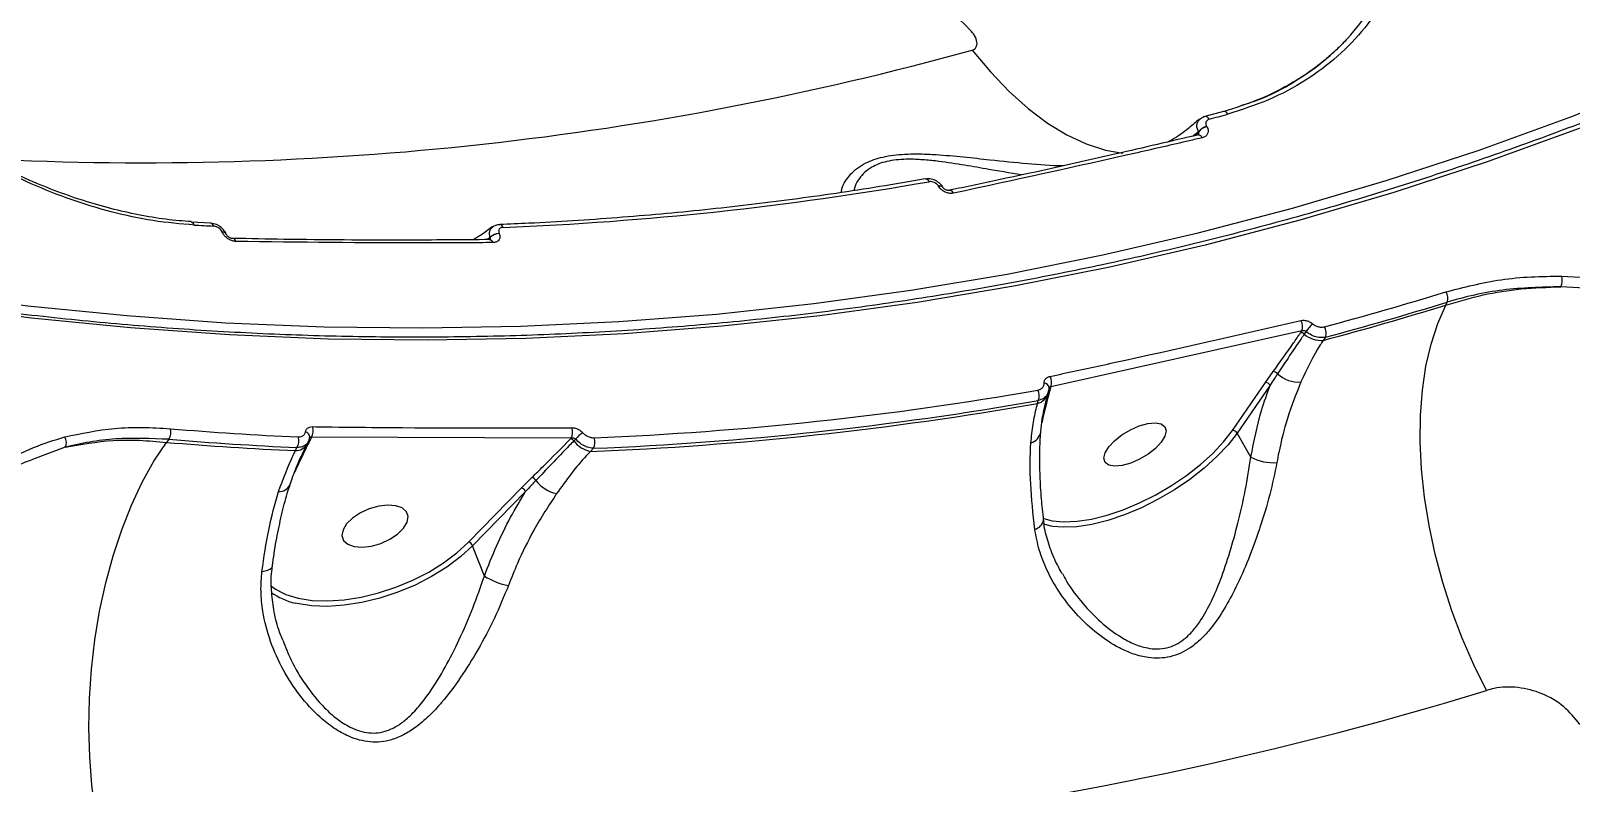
# Model space of a CAD drawing. Header units: millimetres. Extents: x -11024 to 8278, y -7837 to 5770.
# Drawn here: x 3057.8 to 3257, y -1191.5 to -1094.3 of the extents above; entities that cross this region are included whole.
import ezdxf

# ---------------------------------------------------------------- set-up
doc = ezdxf.new("R2010")
doc.units = ezdxf.units.MM
for name, color, linetype in [('DIKOM_ОБЪЕКТ', 7, 'Continuous'), ('DIKOM_РАЗМЕР_ЗОНА', 7, 'Continuous'), ('DIKOM_РАЗМЕР_ОБЪЕКТА', 7, 'Continuous')]:
    doc.layers.add(name, color=color, linetype=linetype)
doc.styles.add('style1', font='arial.ttf', dxfattribs={"width": 0.8})
doc.dimstyles.new('1-50', dxfattribs={"dimtxt": 300, "dimasz": 200, "dimexe": 100, "dimexo": 0, "dimgap": 100, "dimtad": 1, "dimtxsty": 'style1', "dimcen": 200, "dimclrd": 7, "dimclre": 7, "dimclrt": 7, "dimadec": 1, "dimazin": 2, "dimtfac": 1, "dimtmove": 0, "dimatfit": 2, "dimfxl": 0, "dimlwd": 25, "dimlwe": 18, "dimarcsym": 0})

# ---------------------------------------------------------------- blocks, each defined once
blk = doc.blocks.new('*D9')
at = {"layer": 'Defpoints', "color": 0, "transparency": 16777216}
for p in [(3740.68, 3707.51), (-8191.56, -3797.25), (-1076.12, -3797.25)]:
    blk.add_point(p, dxfattribs=at)
at = {"layer": 'DIKOM_РАЗМЕР_ОБЪЕКТА', "color": 7, "lineweight": 18, "transparency": 16777216}
for p, q in [((3740.68, 3707.51), (-8291.56, 3707.51)), ((-1076.12, -3797.25), (-8291.56, -3797.25))]:
    blk.add_line(p, q, dxfattribs=at)
at = {"layer": 'DIKOM_РАЗМЕР_ОБЪЕКТА', "color": 7, "lineweight": 25, "transparency": 16777216}
blk.add_line((-8191.56, 3507.51), (-8191.56, -3597.25), dxfattribs=at)
at = {"layer": 'DIKOM_РАЗМЕР_ОБЪЕКТА', "color": 7, "transparency": 16777216}
for points in [[(-8224.9, 3507.51), (-8158.23, 3507.51), (-8191.56, 3707.51)], [(-8224.9, -3597.25), (-8158.23, -3597.25), (-8191.56, -3797.25)]]:
    blk.add_solid(points, dxfattribs=at)
at = {"layer": 'DIKOM_РАЗМЕР_ОБЪЕКТА', "color": 7, "transparency": 16777216, "insert": (-8444.74, -44.87), "char_height": 300, "attachment_point": 5, "rotation": 90, "style": 'style1'}
blk.add_mtext('7500', dxfattribs=at)
blk = doc.blocks.new('*D10')
at = {"layer": 'Defpoints', "color": 0, "transparency": 16777216}
for p in [(-7791.31, -186.83), (6174.94, -1432.98), (6174.94, -5371.27)]:
    blk.add_point(p, dxfattribs=at)
at = {"layer": 'DIKOM_РАЗМЕР_ОБЪЕКТА', "color": 7, "lineweight": 18, "transparency": 16777216}
for p, q in [((-7791.31, -186.83), (-7791.31, -5471.27)), ((6174.94, -1432.98), (6174.94, -5471.27))]:
    blk.add_line(p, q, dxfattribs=at)
at = {"layer": 'DIKOM_РАЗМЕР_ОБЪЕКТА', "color": 7, "lineweight": 25, "transparency": 16777216}
blk.add_line((-7591.31, -5371.27), (5974.94, -5371.27), dxfattribs=at)
at = {"layer": 'DIKOM_РАЗМЕР_ОБЪЕКТА', "color": 7, "transparency": 16777216}
for points in [[(-7591.31, -5337.93), (-7591.31, -5404.6), (-7791.31, -5371.27)], [(5974.94, -5337.93), (5974.94, -5404.6), (6174.94, -5371.27)]]:
    blk.add_solid(points, dxfattribs=at)
at = {"layer": 'DIKOM_РАЗМЕР_ОБЪЕКТА', "color": 7, "transparency": 16777216, "insert": (-1343.68, -5118.1), "char_height": 300, "attachment_point": 5, "style": 'style1'}
blk.add_mtext('14000', dxfattribs=at)
blk = doc.blocks.new('*D11')
at = {"layer": 'Defpoints', "color": 0, "transparency": 16777216}
for p in [(3316.13, 5770.14), (-10574.15, -5797.25), (-1580.09, -5797.25)]:
    blk.add_point(p, dxfattribs=at)
at = {"layer": 'DIKOM_РАЗМЕР_ЗОНА', "color": 7, "lineweight": 18, "transparency": 16777216}
for p, q in [((3316.13, 5770.14), (-10674.15, 5770.14)), ((-1580.09, -5797.25), (-10674.15, -5797.25))]:
    blk.add_line(p, q, dxfattribs=at)
at = {"layer": 'DIKOM_РАЗМЕР_ЗОНА', "color": 7, "lineweight": 25, "transparency": 16777216}
blk.add_line((-10574.15, 5570.14), (-10574.15, -5597.25), dxfattribs=at)
at = {"layer": 'DIKOM_РАЗМЕР_ЗОНА', "color": 7, "transparency": 16777216}
for points in [[(-10607.49, 5570.14), (-10540.82, 5570.14), (-10574.15, 5770.14)], [(-10607.49, -5597.25), (-10540.82, -5597.25), (-10574.15, -5797.25)]]:
    blk.add_solid(points, dxfattribs=at)
at = {"layer": 'DIKOM_РАЗМЕР_ЗОНА', "color": 7, "transparency": 16777216, "insert": (-10827.33, -172.99), "char_height": 300, "attachment_point": 5, "rotation": 90, "style": 'style1'}
blk.add_mtext('11500', dxfattribs=at)

msp = doc.modelspace()

# ---------------------------------------------------------------- linework, layer by layer
at = {"layer": 'DIKOM_ОБЪЕКТ', "color": 7, "linetype": 'Continuous', "lineweight": 15}
for p, q in [((3212.127, -1104.78), (3209.737, -1105.435)), ((3208.894, -1107.421), (3208.213, -1107.95)), ((3208.595, -1107.862), (3208.907, -1107.442)), ((3208.881, -1107.816), (3208.861, -1107.82)), ((3208.907, -1107.442), (3208.894, -1107.421)), ((3209.955, -1106.713), (3209.968, -1106.734)), ((3175.264, -1114.466), (3175.252, -1114.445)), ((3078.509, -1119.107), (3078.534, -1119.107)), ((3081.039, -1119.237), (3078.535, -1119.107)), ((3082.536, -1120.4), (3082.527, -1120.379)), ((3083.048, -1120.656), (3083.036, -1120.627)), ((3083.933, -1121.221), (3083.91, -1121.22)), ((3117.216, -1121.077), (3116.805, -1121.352)), ((3116.994, -1121.351), (3117.224, -1121.098)), ((3117.182, -1121.373), (3117.164, -1121.373)), ((3117.224, -1121.098), (3117.216, -1121.077)), ((3118.376, -1120.545), (3118.385, -1120.566)), ((3240.917, -1129.821), (3241.088, -1129.44)), ((3222.274, -1133.172), (3189.771, -1140.397)), ((3222.119, -1133.396), (3222.274, -1133.172)), ((3225.331, -1133.972), (3225.051, -1134.383)), ((3217.552, -1139.85), (3218.566, -1138.425)), ((3189.425, -1141.227), (3189.489, -1140.989)), ((3189.552, -1140.512), (3189.541, -1140.591)), ((3189.771, -1140.397), (3189.753, -1140.466)), ((3213.279, -1146.051), (3217.552, -1139.85)), ((3218.17, -1140.184), (3213.896, -1146.385)), ((3188.058, -1142.55), (3188.157, -1142.177)), ((3075.637, -1147.184), (3075.32, -1147.58)), ((3093.536, -1147.787), (3093.697, -1147.466)), ((3094.095, -1146.918), (3093.984, -1147.138)), ((3127.694, -1147.054), (3094.095, -1146.918)), ((3127.621, -1147.129), (3127.694, -1147.054)), ((3215.669, -1149.475), (3213.896, -1146.385)), ((3062.194, -1148.223), (3057.978, -1149.816)), ((3092.003, -1148.652), (3092.205, -1148.249)), ((3130.585, -1148.351), (3130.196, -1148.755)), ((3114.414, -1160.485), (3121.273, -1153.465)), ((3121.273, -1153.465), (3122.627, -1152.118)), ((3121.805, -1153.928), (3114.945, -1160.947)), ((3116.459, -1164.877), (3114.945, -1160.947))]:
    msp.add_line(p, q, dxfattribs=at)
at = {"layer": 'DIKOM_ОБЪЕКТ', "color": 7, "linetype": 'Continuous', "lineweight": 15, "flags": 128}
for points in [[(3019.146, -1123.824), (3031.872, -1126.225), (3044.623, -1128.254), (3057.39, -1129.91), (3070.165, -1131.19), (3082.94, -1132.096), (3095.706, -1132.625), (3108.456, -1132.778), (3121.18, -1132.554), (3133.87, -1131.954), (3146.519, -1130.979), (3159.117, -1129.628), (3171.657, -1127.902), (3184.129, -1125.803), (3196.527, -1123.333), (3208.842, -1120.492), (3221.066, -1117.282), (3233.191, -1113.706), (3245.209, -1109.767), (3257.111, -1105.466), (3268.891, -1100.806), (3280.541, -1095.791)], [(3281.684, -1097.274), (3269.999, -1102.305), (3258.183, -1106.979), (3246.245, -1111.293), (3234.191, -1115.244), (3222.03, -1118.831), (3209.769, -1122.05), (3197.417, -1124.9), (3184.981, -1127.378), (3172.471, -1129.483), (3159.893, -1131.214), (3147.257, -1132.569), (3134.57, -1133.548), (3121.842, -1134.149), (3109.079, -1134.373), (3096.291, -1134.22), (3083.486, -1133.689), (3070.673, -1132.781), (3057.859, -1131.496), (3045.053, -1129.836), (3032.264, -1127.801), (3019.5, -1125.392)], [(3179.615, -1096.837), (3181.957, -1099.659), (3184.371, -1102.184), (3186.838, -1104.393), (3189.339, -1106.269), (3191.854, -1107.797), (3194.363, -1108.965), (3196.847, -1109.765), (3199.105, -1110.17)], [(3210.289, -1105.776), (3210.203, -1105.659), (3210.111, -1105.563), (3210.016, -1105.491), (3209.921, -1105.445), (3209.827, -1105.426), (3209.738, -1105.435), (3209.737, -1105.435)], [(3176.692, -1114.988), (3176.691, -1114.988), (3176.669, -1114.992)], [(3246.185, -1179.662), (3244.533, -1176.364), (3243.028, -1172.922), (3241.686, -1169.366), (3240.518, -1165.73), (3239.534, -1162.047), (3238.744, -1158.35), (3238.155, -1154.673), (3237.772, -1151.049), (3237.599, -1147.512), (3237.636, -1144.094), (3237.885, -1140.825), (3238.343, -1137.737), (3239.005, -1134.856), (3239.866, -1132.209), (3240.917, -1129.821)], [(3202.33, -1145.144), (3203.296, -1145.056), (3204.051, -1145.195), (3204.533, -1145.551), (3204.702, -1146.095), (3204.545, -1146.782), (3204.075, -1147.556), (3203.33, -1148.356), (3202.37, -1149.117), (3201.273, -1149.775), (3200.128, -1150.28), (3199.027, -1150.588), (3198.06, -1150.676), (3197.306, -1150.537), (3196.824, -1150.181), (3196.655, -1149.637), (3196.811, -1148.95), (3197.281, -1148.176), (3198.027, -1147.376), (3198.986, -1146.615), (3200.084, -1145.957), (3201.229, -1145.452), (3202.33, -1145.144)], [(3066.795, -1198.901), (3066.143, -1195.495), (3065.668, -1191.943), (3065.375, -1188.275), (3065.265, -1184.526), (3065.341, -1180.729), (3065.601, -1176.919), (3066.042, -1173.131), (3066.662, -1169.4), (3067.454, -1165.76), (3068.411, -1162.243), (3069.525, -1158.881), (3070.784, -1155.707), (3072.179, -1152.747), (3073.695, -1150.03), (3075.32, -1147.58)], [(3188.898, -1157.442), (3189.948, -1157.716), (3191.462, -1157.861), (3193.178, -1157.787), (3195.058, -1157.496), (3197.061, -1156.994), (3199.143, -1156.292), (3201.259, -1155.405), (3203.362, -1154.354), (3205.407, -1153.16), (3207.348, -1151.85), (3209.143, -1150.454), (3210.752, -1149), (3212.141, -1147.522), (3213.279, -1146.051)], [(3213.896, -1146.385), (3212.723, -1147.901), (3211.291, -1149.426), (3209.631, -1150.925), (3207.78, -1152.365), (3205.779, -1153.716), (3203.67, -1154.947), (3201.501, -1156.031), (3199.319, -1156.945), (3197.172, -1157.669), (3195.106, -1158.187), (3193.168, -1158.487), (3191.398, -1158.564), (3190.052, -1158.45)], [(3103.965, -1155.693), (3102.785, -1155.835), (3101.566, -1156.186), (3100.408, -1156.718), (3099.405, -1157.387), (3098.637, -1158.14), (3098.167, -1158.915), (3098.033, -1159.649), (3098.246, -1160.283), (3098.788, -1160.767), (3099.616, -1161.059), (3100.663, -1161.137), (3101.843, -1160.995), (3103.062, -1160.644), (3104.22, -1160.112), (3105.223, -1159.443), (3105.991, -1158.69), (3106.461, -1157.916), (3106.595, -1157.181), (3106.382, -1156.547), (3105.84, -1156.064), (3105.012, -1155.771), (3103.965, -1155.693)], [(3190.052, -1158.45), (3189.837, -1158.414), (3188.892, -1158.179)], [(3090.342, -1167.064), (3090.781, -1167.254), (3092.375, -1167.742), (3094.187, -1168.027), (3096.176, -1168.1), (3098.3, -1167.962), (3100.512, -1167.615), (3102.763, -1167.066), (3105.005, -1166.328), (3107.187, -1165.417), (3109.263, -1164.352), (3111.187, -1163.157), (3112.916, -1161.859), (3114.414, -1160.485)], [(3114.945, -1160.947), (3113.401, -1162.364), (3111.618, -1163.704), (3109.634, -1164.936), (3107.493, -1166.034), (3105.242, -1166.974), (3102.931, -1167.735), (3100.609, -1168.301), (3098.328, -1168.659), (3096.138, -1168.801), (3094.086, -1168.725), (3092.218, -1168.432), (3092.002, -1168.381)], [(3087.673, -1164.269), (3088.072, -1164.21), (3088.416, -1164.117), (3088.692, -1163.991), (3088.889, -1163.839), (3089.001, -1163.665), (3089.023, -1163.58)], [(3088.785, -1166.089), (3089.44, -1166.571), (3090.342, -1167.064)]]:
    msp.add_lwpolyline(points, dxfattribs=at)
at = {"layer": 'DIKOM_ОБЪЕКТ', "color": 7, "linetype": 'Continuous', "lineweight": 15}
for centre, radius, start, end in [((3072.251, -708.665), 402.746, 267.08721, 285.46095), ((3102.273, -706.904), 413.239, 285.15249, 285.49668), ((3208.871, -1108.37), 0.554, 20.83319, 88.9456), ((3210.435, -1108.582), 1.929, 104.39876, 143.0096), ((3210.447, -1108.601), 1.928, 104.38856, 143.01646), ((3102.388, -706.002), 414.098, 272.28186, 279.96079), ((3173.506, -1114.049), 0.545, 20.56839, 88.83577), ((3175.434, -1114.888), 0.479, 43.12518, 112.34234), ((3175.446, -1114.907), 0.478, 42.75398, 112.37822), ((3176.674, -1115.564), 0.576, 22.53758, 88.18626), ((3078.443, -1119.559), 0.462, 11.35638, 78.62473), ((3102.185, -695.466), 424.642, 266.85612, 267.19499), ((3080.95, -1119.692), 0.464, 11.57711, 78.83213), ((3118.395, -1119.903), 0.497, 15.33249, 82.77722), ((3082.59, -1120.894), 0.519, 29.96333, 96.92525), ((3082.599, -1120.912), 0.516, 29.36731, 97.06147), ((3083.829, -1121.705), 0.495, 13.78701, 77.80405), ((3117.081, -1121.849), 0.486, 12.96403, 78.0673), ((3118.434, -1122.202), 1.659, 91.99997, 137.28119), ((3118.443, -1122.223), 1.659, 91.99935, 137.27816), ((3253.73, -1126.595), 2.254, 337.48375, 12.90232), ((3113.479, -714.663), 432.644, 284.96354, 287.13001), ((3113.399, -715.157), 433.515, 284.96318, 287.13016), ((3239.641, -1128.959), 1.524, 341.59052, 33.63336), ((3113.117, -715.269), 433.804, 284.95321, 287.13378), ((3222.167, -1134.028), 0.633, 47.17499, 94.29584), ((3220.787, -1132.622), 1.586, 339.73443, 30.14843), ((3224.73, -1131.264), 3.136, 227.16837, 275.88492), ((3227.945, -1136.653), 6.157, 134.16809, 146.41073), ((3223.881, -1133.451), 1.541, 340.23098, 31.8943), ((3188.348, -1139.814), 1.538, 337.72741, 29.96431), ((3218.586, -1139.098), 0.674, 35.77869, 91.75999), ((3221.833, -1135.848), 3.93, 226.6106, 274.78238), ((3113.006, -711.532), 435.809, 272.32085, 279.92181), ((3187.543, -1140.65), 1.969, 285.17055, 342.9546), ((3186.696, -1141.562), 1.585, 337.19047, 27.81063), ((3188.872, -1140.617), 0.687, 8.82828, 86.81234), ((3189.864, -1140.836), 0.386, 106.7471, 163.5489), ((3217.591, -1140.516), 0.667, 29.87021, 93.36301), ((3112.627, -712.071), 437.038, 272.3039, 279.93875), ((3112.898, -711.93), 436.779, 272.32077, 279.92185), ((3092.658, -1146.095), 1.655, 330.18951, 19.36282), ((3126.182, -1146.256), 1.71, 332.15508, 19.57328), ((3061.084, -1147.593), 1.276, 330.42822, 34.27029), ((3112.531, -698.72), 450.4, 265.26092, 267.38772), ((3074.165, -1146.281), 1.727, 328.46421, 15.51031), ((3112.801, -698.542), 450.178, 265.26459, 267.37775), ((3112.913, -698.145), 449.207, 265.26465, 267.37764), ((3090.736, -1147.39), 1.702, 329.69015, 17.379), ((3093.133, -1146.924), 0.731, 358.12776, 75.97555), ((3127.446, -1147.854), 0.745, 37.4747, 76.47181), ((3130.958, -1145.147), 3.688, 217.67098, 258.08811), ((3131.531, -1149.894), 4.254, 123.18482, 140.04531), ((3129.115, -1147.591), 1.655, 332.63791, 21.53435), ((3186.739, -1145.916), 1.774, 285.07577, 350.70176), ((3213.318, -1146.717), 0.667, 29.88517, 93.36655), ((3092.058, -1146.959), 1.694, 268.1261, 330.72385), ((3218.459, -1144.55), 5.66, 240.46494, 275.94663), ((3089.888, -1152.403), 1.557, 267.22725, 334.99655), ((3121.083, -1154.22), 0.779, 22.06578, 75.85601), ((3122.405, -1152.888), 0.801, 27.02878, 73.85062), ((3126.948, -1149.404), 4.94, 219.16675, 256.74558), ((3187.423, -1157.399), 1.436, 281.43451, 350.87148), ((3114.224, -1161.24), 0.778, 22.04812, 75.87368), ((3121.571, -1156.556), 9.766, 238.4353, 258.15668), ((3093.844, -1159.937), 8.642, 234.67476, 257.6959), ((3106.797, -725.929), 474.661, 265.16561, 287.07703)]:
    msp.add_arc(centre, radius, start, end, dxfattribs=at)
for points, knots in [([(3280.541, -1095.791), (3277.917, -1092.434), (3270.796, -1083.323), (3258.897, -1069.09), (3244.806, -1053.351), (3230.465, -1038.489), (3215.946, -1024.558), (3201.315, -1011.629), (3186.619, -999.75), (3171.878, -988.963), (3157.12, -979.264), (3142.39, -970.673), (3127.757, -963.228), (3113.289, -956.965), (3099.033, -951.919), (3085.014, -948.108), (3071.266, -945.563), (3058.726, -944.205), (3050.962, -944.272), (3047.541, -944.301)], [0, 0, 0, 0, 0.0355347, 0.0964567, 0.1575707, 0.2187826, 0.2799947, 0.3411086, 0.4020306, 0.4629526, 0.5240667, 0.5852785, 0.6464904, 0.7076044, 0.7685267, 0.8294479, 0.8905611, 0.9517725, 1, 1, 1, 1]), ([(3281.068, -1095.774), (3280.157, -1094.586), (3277.039, -1090.525), (3271.63, -1083.78), (3264.861, -1075.554), (3258.038, -1067.56), (3251.181, -1059.8), (3244.289, -1052.276), (3237.36, -1044.984), (3230.391, -1037.92), (3223.38, -1031.084), (3216.325, -1024.472), (3209.225, -1018.083), (3202.077, -1011.915), (3194.879, -1005.968), (3187.636, -1000.246), (3180.373, -994.767), (3173.118, -989.556), (3165.892, -984.627), (3158.699, -979.983), (3151.535, -975.62), (3144.398, -971.537), (3137.287, -967.731), (3130.197, -964.202), (3123.13, -960.948), (3116.081, -957.97), (3109.049, -955.267), (3102.036, -952.84), (3095.058, -950.693), (3088.145, -948.839), (3081.321, -947.285), (3074.594, -946.032), (3067.963, -945.08), (3061.422, -944.418), (3054.98, -944.082), (3050.43, -943.977), (3048.056, -944.072), (3047.77, -944.083)], [0, 0, 0, 0, 0.0124289, 0.0425184, 0.072617, 0.1025789, 0.1324026, 0.1621223, 0.1917718, 0.2213844, 0.2509951, 0.2806302, 0.310319, 0.3400949, 0.3699921, 0.4000438, 0.4301625, 0.460185, 0.4900579, 0.5198165, 0.5494933, 0.5791232, 0.6087388, 0.6383713, 0.6680455, 0.6977945, 0.7276515, 0.7576498, 0.7877655, 0.8178397, 0.847741, 0.8775107, 0.9071824, 0.9367891, 0.9663635, 0.9959393, 1, 1, 1, 1]), ([(3179.422, -1094.34), (3175.445, -1090.32), (3167.486, -1082.277), (3155.371, -1071.073), (3143.168, -1060.533), (3130.387, -1050.34), (3117.039, -1040.624), (3103.154, -1031.533), (3089.292, -1023.458), (3075.522, -1016.437), (3061.912, -1010.51), (3048.653, -1005.756), (3035.767, -1002.17), (3023.268, -999.698), (3011.05, -998.293), (2999.188, -997.995), (2988.04, -998.662), (2981.089, -999.99), (2977.789, -1000.621)], [0, 0, 0, 0, 0.05805439, 0.11618069, 0.17430716, 0.2323611, 0.29768873, 0.3632272, 0.42887036, 0.49451071, 0.56004169, 0.62536457, 0.68862042, 0.7520757, 0.81563076, 0.87918301, 0.94263278, 1, 1, 1, 1]), ([(3228.902, -1055.961), (3230.004, -1057.499), (3232.207, -1060.575), (3234.504, -1065.492), (3236.008, -1070.516), (3236.631, -1075.575), (3236.379, -1080.558), (3235.259, -1085.359), (3233.3, -1089.879), (3230.536, -1094.023), (3227.031, -1097.7), (3222.843, -1100.822), (3218.083, -1103.39), (3214.484, -1104.543), (3212.684, -1105.12)], [0, 0, 0, 0, 0.08361865, 0.16716534, 0.25041764, 0.3338524, 0.41730348, 0.50048833, 0.58373825, 0.66713899, 0.75045844, 0.83339628, 0.91662919, 1, 1, 1, 1]), ([(3214.437, -1104.009), (3215.366, -1103.702), (3218.045, -1102.818), (3221.944, -1100.649), (3226.072, -1097.604), (3229.512, -1093.999), (3232.233, -1089.94), (3234.164, -1085.514), (3235.274, -1080.811), (3235.531, -1075.929), (3234.933, -1070.975), (3233.466, -1066.049), (3231.222, -1061.229), (3229.062, -1058.211), (3227.981, -1056.701)], [0, 0, 0, 0, 0.04592453, 0.13241308, 0.21892555, 0.30593665, 0.39227356, 0.47924528, 0.56587547, 0.65236172, 0.73948926, 0.82591751, 0.9128497, 1, 1, 1, 1]), ([(3078.896, -1119.468), (3077.137, -1119.317), (3073.62, -1119.013), (3068.269, -1117.862), (3062.98, -1116.246), (3057.806, -1114.191), (3052.709, -1111.711), (3047.755, -1108.827), (3042.992, -1105.604), (3038.474, -1102.092), (3034.259, -1098.34), (3030.385, -1094.417), (3026.908, -1090.406), (3023.882, -1086.373), (3021.267, -1082.366), (3019.911, -1079.752), (3019.234, -1078.447)], [0, 0, 0, 0, 0.0751072, 0.150214, 0.2212808, 0.2925774, 0.363646, 0.4347693, 0.5061226, 0.5772484, 0.6483403, 0.7196581, 0.7907508, 0.8604294, 0.9303189, 1, 1, 1, 1]), ([(3078.52, -1119.01), (3077.997, -1118.983), (3076.345, -1118.897), (3073.466, -1118.49), (3069.903, -1117.803), (3066.274, -1116.863), (3062.62, -1115.692), (3058.973, -1114.299), (3055.37, -1112.699), (3051.845, -1110.908), (3048.427, -1108.946), (3045.144, -1106.829), (3042.005, -1104.574), (3038.99, -1102.193), (3036.09, -1099.682), (3033.307, -1097.046), (3030.665, -1094.307), (3028.187, -1091.491), (3025.898, -1088.627), (3023.816, -1085.746), (3021.978, -1082.883), (3020.617, -1080.542), (3019.967, -1079.186), (3019.757, -1078.749)], [0, 0, 0, 0, 0.0230938, 0.0729967, 0.1233874, 0.1741342, 0.2250734, 0.2759907, 0.3266676, 0.3769346, 0.4266646, 0.4757748, 0.5242386, 0.572575, 0.6216128, 0.6713225, 0.7216105, 0.7723429, 0.8233514, 0.8744397, 0.9253635, 0.9759534, 1, 1, 1, 1]), ([(3179.615, -1096.837), (3179.694, -1096.808), (3179.859, -1096.746), (3180.081, -1096.536), (3180.227, -1096.215), (3180.246, -1095.666), (3180.048, -1095.162), (3179.728, -1094.678), (3179.543, -1094.474), (3179.422, -1094.34)], [0, 0, 0, 0, 0.0767179, 0.1605202, 0.3173764, 0.4661184, 0.7624893, 0.842828, 1, 1, 1, 1]), ([(3228.022, -1095.504), (3227.627, -1095.926), (3227.141, -1096.446), (3226.585, -1096.932), (3226.48, -1097.024)], [0, 0, 0, 0, 0.8109177, 1, 1, 1, 1]), ([(3281.016, -1096.934), (3279.16, -1097.756), (3273.774, -1100.143), (3264.77, -1103.87), (3253.976, -1108.014), (3243.08, -1111.856), (3232.09, -1115.397), (3221.012, -1118.635), (3209.852, -1121.567), (3198.615, -1124.194), (3187.308, -1126.512), (3175.937, -1128.521), (3164.509, -1130.219), (3153.029, -1131.607), (3141.504, -1132.682), (3129.94, -1133.444), (3118.343, -1133.894), (3106.72, -1134.03), (3095.077, -1133.853), (3083.42, -1133.363), (3071.756, -1132.559), (3060.09, -1131.443), (3048.43, -1130.016), (3036.783, -1128.274), (3027.045, -1126.569), (3021.196, -1125.403), (3019.216, -1125.008)], [0, 0, 0, 0, 0.0228177, 0.0662255, 0.1096339, 0.153043, 0.1964519, 0.2398609, 0.28327, 0.3266792, 0.3700887, 0.4134981, 0.4569072, 0.5003164, 0.5437256, 0.5871341, 0.6305423, 0.6739498, 0.7173578, 0.760765, 0.8041723, 0.8475786, 0.8909842, 0.9343903, 0.9777954, 1, 1, 1, 1]), ([(3226.48, -1097.024), (3226.032, -1097.433), (3224.923, -1098.443), (3222.813, -1100.006), (3219.984, -1101.733), (3216.449, -1103.437), (3213.679, -1104.308), (3212.209, -1104.77)], [0, 0, 0, 0, 0.1190636, 0.2941026, 0.4985067, 0.7339264, 1, 1, 1, 1]), ([(3209.026, -1105.74), (3208.575, -1106.14), (3207.433, -1107.152), (3206.087, -1108.119), (3205.181, -1108.607), (3205.025, -1108.691)], [0, 0, 0, 0, 0.3508833, 0.8881807, 1, 1, 1, 1]), ([(3208.894, -1107.421), (3208.823, -1107.25), (3208.674, -1106.89), (3208.687, -1106.436), (3208.814, -1106.049), (3208.982, -1105.887), (3209.08, -1105.793)], [0, 0, 0, 0, 0.2730903, 0.5745573, 0.7526771, 1, 1, 1, 1]), ([(3209.739, -1105.446), (3209.554, -1105.499), (3209.293, -1105.574), (3209.115, -1105.768), (3209.063, -1105.825)], [0, 0, 0, 0, 0.7095334, 1, 1, 1, 1]), ([(3210.289, -1105.776), (3210.288, -1105.777), (3210.196, -1105.801), (3210.034, -1105.879), (3209.894, -1106.041), (3209.825, -1106.241), (3209.828, -1106.464), (3209.914, -1106.633), (3209.955, -1106.713)], [0, 0, 0, 0, 0.0043992, 0.2198493, 0.4355712, 0.5682384, 0.7938529, 1, 1, 1, 1]), ([(3212.684, -1105.12), (3212.625, -1105.042), (3212.507, -1104.886), (3212.313, -1104.78), (3212.181, -1104.747), (3212.128, -1104.78), (3212.127, -1104.781)], [0, 0, 0, 0, 0.3312125, 0.6623157, 0.9934048, 1, 1, 1, 1]), ([(3208.877, -1107.796), (3205.325, -1108.627), (3196.681, -1110.649), (3185.955, -1113.029), (3178.814, -1114.521), (3176.687, -1114.966)], [0, 0, 0, 0, 0.3287139, 0.8000283, 1, 1, 1, 1]), ([(3208.914, -1107.802), (3208.91, -1107.806), (3208.901, -1107.813), (3208.827, -1107.824), (3208.793, -1107.83)], [0, 0, 0, 0, 0.5397507, 1, 1, 1, 1]), ([(3208.885, -1107.826), (3208.894, -1107.816), (3208.94, -1107.769), (3208.97, -1107.66), (3208.962, -1107.535), (3208.922, -1107.468), (3208.907, -1107.442)], [0, 0, 0, 0, 0.089435, 0.4459847, 0.7859793, 1, 1, 1, 1]), ([(3209.968, -1106.734), (3210.011, -1106.815), (3210.124, -1107.026), (3210.172, -1107.38), (3210.063, -1107.741), (3209.8, -1108.033), (3209.526, -1108.126), (3209.389, -1108.173)], [0, 0, 0, 0, 0.1342409, 0.3469511, 0.5632396, 0.7817163, 1, 1, 1, 1]), ([(3209.389, -1108.173), (3208.83, -1108.303), (3206.038, -1108.955), (3195.255, -1111.445), (3185.126, -1113.633), (3177.206, -1115.343)], [0, 0, 0, 0, 0.0517108, 0.258551, 1, 1, 1, 1]), ([(3162.676, -1115.222), (3162.688, -1115.071), (3162.722, -1114.647), (3163.147, -1113.821), (3163.802, -1112.925), (3164.706, -1112.108), (3165.978, -1111.309), (3167.97, -1110.591), (3170.505, -1110.274), (3172.869, -1110.248), (3175.432, -1110.366), (3178.48, -1110.642), (3182.474, -1111.094), (3186.785, -1111.523), (3189.92, -1111.769), (3191.322, -1111.783), (3191.383, -1111.784)], [0, 0, 0, 0, 0.0371446, 0.1048138, 0.1724107, 0.2253699, 0.278228, 0.356463, 0.4348772, 0.4876249, 0.5404679, 0.6316045, 0.7229302, 0.8583698, 0.993789, 1, 1, 1, 1]), ([(3185.998, -1112.976), (3184.482, -1112.725), (3181.975, -1112.311), (3178.201, -1111.648), (3175.367, -1111.22), (3172.96, -1110.988), (3170.791, -1110.92), (3168.456, -1111.162), (3166.699, -1111.859), (3165.626, -1112.662), (3164.905, -1113.5), (3164.459, -1114.296), (3164.336, -1114.804), (3164.293, -1114.985)], [0, 0, 0, 0, 0.1780611, 0.2942967, 0.4127978, 0.4777448, 0.5442909, 0.6393781, 0.7343222, 0.7993513, 0.8662707, 0.952433, 1, 1, 1, 1]), ([(3173.517, -1113.505), (3171.55, -1113.841), (3165.84, -1114.819), (3156.343, -1116.201), (3145.015, -1117.547), (3133.64, -1118.574), (3124.78, -1119.139), (3119.713, -1119.356), (3118.457, -1119.409)], [0, 0, 0, 0, 0.1082664, 0.3142368, 0.5202081, 0.7261797, 0.9321488, 1, 1, 1, 1]), ([(3175.784, -1114.562), (3175.783, -1114.561), (3175.698, -1114.349), (3175.326, -1113.993), (3174.689, -1113.598), (3174.03, -1113.431), (3173.653, -1113.507), (3173.525, -1113.534)], [0, 0, 0, 0, 0.0017594, 0.2687087, 0.5525669, 0.8478648, 1, 1, 1, 1]), ([(3175.252, -1114.445), (3175.244, -1114.432), (3175.184, -1114.336), (3175.034, -1114.165), (3174.796, -1114.003), (3174.534, -1113.89), (3174.274, -1113.832), (3174.096, -1113.85), (3174.016, -1113.858)], [0, 0, 0, 0, 0.03398748, 0.2522767, 0.47058047, 0.59799126, 0.81926929, 1, 1, 1, 1]), ([(3177.206, -1115.343), (3177.056, -1115.36), (3176.755, -1115.395), (3176.254, -1115.274), (3175.794, -1115.039), (3175.457, -1114.749), (3175.318, -1114.545), (3175.264, -1114.466)], [0, 0, 0, 0, 0.2182681, 0.4367209, 0.6529991, 0.8657532, 1, 1, 1, 1]), ([(3175.795, -1114.581), (3175.793, -1114.576), (3175.789, -1114.569), (3175.784, -1114.563), (3175.783, -1114.561)], [0, 0, 0, 0, 0.6980128, 1, 1, 1, 1]), ([(3176.668, -1114.991), (3176.663, -1114.992), (3176.64, -1114.999), (3176.531, -1115.004), (3176.367, -1114.976), (3176.19, -1114.913), (3176.018, -1114.815), (3175.883, -1114.701), (3175.813, -1114.612), (3175.8, -1114.588), (3175.799, -1114.584)], [0, 0, 0, 0, 0.0484897, 0.2224457, 0.3680438, 0.5163769, 0.6722016, 0.8241133, 0.9732906, 1, 1, 1, 1]), ([(3083.039, -1120.637), (3083.039, -1120.636), (3082.978, -1120.428), (3082.697, -1120.036), (3082.144, -1119.557), (3081.542, -1119.273), (3081.167, -1119.269), (3081.042, -1119.268)], [0, 0, 0, 0, 0.0017272, 0.2636411, 0.550146, 0.849536, 1, 1, 1, 1]), ([(3082.527, -1120.379), (3082.522, -1120.366), (3082.48, -1120.268), (3082.361, -1120.084), (3082.154, -1119.89), (3081.913, -1119.735), (3081.664, -1119.629), (3081.485, -1119.608), (3081.404, -1119.599)], [0, 0, 0, 0, 0.0340138, 0.2522289, 0.4705338, 0.597871, 0.8192773, 1, 1, 1, 1]), ([(3117.498, -1119.672), (3117.006, -1120.056), (3116.196, -1120.689), (3115.366, -1121.172), (3115.04, -1121.362)], [0, 0, 0, 0, 0.6071299, 1, 1, 1, 1]), ([(3117.216, -1121.077), (3117.175, -1120.907), (3117.089, -1120.548), (3117.186, -1120.142), (3117.343, -1119.862), (3117.485, -1119.777), (3117.547, -1119.741)], [0, 0, 0, 0, 0.30708408, 0.64604542, 0.84631835, 1, 1, 1, 1]), ([(3118.458, -1119.42), (3118.264, -1119.436), (3117.92, -1119.463), (3117.644, -1119.662), (3117.523, -1119.749)], [0, 0, 0, 0, 0.5635464, 1, 1, 1, 1]), ([(3118.875, -1119.771), (3118.873, -1119.771), (3118.778, -1119.775), (3118.603, -1119.812), (3118.435, -1119.929), (3118.332, -1120.095), (3118.295, -1120.295), (3118.35, -1120.464), (3118.376, -1120.545)], [0, 0, 0, 0, 0.0043864, 0.2197981, 0.4356154, 0.5682883, 0.7938486, 1, 1, 1, 1]), ([(3084.31, -1121.587), (3084.157, -1121.571), (3083.852, -1121.54), (3083.376, -1121.328), (3082.96, -1121.023), (3082.677, -1120.694), (3082.575, -1120.482), (3082.536, -1120.4)], [0, 0, 0, 0, 0.2182218, 0.4367788, 0.6530219, 0.8657725, 1, 1, 1, 1]), ([(3083.908, -1121.218), (3083.901, -1121.218), (3083.87, -1121.22), (3083.747, -1121.199), (3083.573, -1121.137), (3083.386, -1121.033), (3083.222, -1120.901), (3083.107, -1120.769), (3083.056, -1120.678), (3083.051, -1120.663), (3083.05, -1120.661)], [0, 0, 0, 0, 0.0457853, 0.1988901, 0.3544601, 0.5090794, 0.6685294, 0.8208194, 0.9693068, 1, 1, 1, 1]), ([(3117.18, -1121.349), (3113.506, -1121.378), (3104.565, -1121.448), (3093.486, -1121.386), (3086.125, -1121.238), (3083.932, -1121.194)], [0, 0, 0, 0, 0.3287338, 0.8000679, 1, 1, 1, 1]), ([(3117.555, -1121.74), (3116.978, -1121.744), (3114.089, -1121.766), (3102.938, -1121.816), (3092.484, -1121.688), (3084.31, -1121.587)], [0, 0, 0, 0, 0.0517115, 0.25855337, 1, 1, 1, 1]), ([(3117.232, -1121.368), (3117.235, -1121.367), (3117.243, -1121.362), (3117.211, -1121.375), (3117.166, -1121.373), (3117.164, -1121.372)], [0, 0, 0, 0, 0.2616502, 0.9589135, 1, 1, 1, 1]), ([(3117.201, -1121.369), (3117.216, -1121.348), (3117.257, -1121.29), (3117.262, -1121.191), (3117.235, -1121.124), (3117.224, -1121.098)], [0, 0, 0, 0, 0.2614175, 0.7148481, 1, 1, 1, 1]), ([(3118.385, -1120.566), (3118.414, -1120.647), (3118.489, -1120.859), (3118.474, -1121.186), (3118.302, -1121.489), (3117.988, -1121.697), (3117.7, -1121.726), (3117.555, -1121.74)], [0, 0, 0, 0, 0.1342476, 0.3469993, 0.5632853, 0.7817395, 1, 1, 1, 1]), ([(3240.91, -1128.115), (3243.256, -1127.512), (3246.808, -1126.6), (3251.928, -1126.111), (3254.594, -1126.098), (3255.927, -1126.091)], [0, 0, 0, 0, 0.4927617, 0.74639, 1, 1, 1, 1]), ([(3240.917, -1129.821), (3242.51, -1129.349), (3245.642, -1128.423), (3250.65, -1127.634), (3254.085, -1127.517), (3255.812, -1127.458)], [0, 0, 0, 0, 0.3395465, 0.6677588, 1, 1, 1, 1]), ([(3255.812, -1127.458), (3253.281, -1127.518), (3249.447, -1127.609), (3244.591, -1128.463), (3242.255, -1129.114), (3241.088, -1129.44)], [0, 0, 0, 0, 0.4928142, 0.7464083, 1, 1, 1, 1]), ([(3302.729, -1153.262), (3301.705, -1151.778), (3299.653, -1148.805), (3295.98, -1144.721), (3291.931, -1140.967), (3287.499, -1137.626), (3282.771, -1134.711), (3277.794, -1132.248), (3272.628, -1130.276), (3267.351, -1128.81), (3261.7, -1127.752), (3257.883, -1127.562), (3255.812, -1127.458)], [0, 0, 0, 0, 0.0977708, 0.1958561, 0.2936319, 0.3914597, 0.4895951, 0.5874228, 0.6858993, 0.7846824, 0.8831572, 1, 1, 1, 1]), ([(3255.927, -1126.091), (3258.04, -1126.199), (3261.934, -1126.397), (3267.7, -1127.482), (3273.084, -1128.985), (3278.357, -1131.004), (3283.437, -1133.525), (3288.264, -1136.507), (3292.789, -1139.924), (3296.924, -1143.762), (3300.677, -1147.938), (3302.773, -1150.977), (3303.82, -1152.494)], [0, 0, 0, 0, 0.1166818, 0.2150872, 0.3137982, 0.4122033, 0.5100624, 0.6082274, 0.7060852, 0.8039539, 0.9021345, 1, 1, 1, 1]), ([(3222.158, -1131.826), (3222.204, -1131.817), (3222.392, -1131.78), (3222.76, -1131.795), (3223.244, -1131.942), (3223.518, -1132.138), (3223.655, -1132.236)], [0, 0, 0, 0, 0.09634277, 0.39856664, 0.69910427, 1, 1, 1, 1]), ([(3189.68, -1139.046), (3190.232, -1138.928), (3192.988, -1138.341), (3203.765, -1136.021), (3214.075, -1133.669), (3222.158, -1131.826)], [0, 0, 0, 0, 0.0512253, 0.25613, 1, 1, 1, 1]), ([(3218.566, -1138.425), (3219.452, -1137.19), (3220.657, -1135.511), (3221.813, -1133.839), (3222.119, -1133.396)], [0, 0, 0, 0, 0.7352946, 1, 1, 1, 1]), ([(3222.598, -1133.563), (3222.456, -1133.769), (3221.751, -1134.796), (3220.605, -1136.497), (3219.585, -1138.027), (3219.133, -1138.704)], [0, 0, 0, 0, 0.1222907, 0.6114193, 1, 1, 1, 1]), ([(3222.816, -1133.246), (3222.768, -1133.216), (3222.671, -1133.156), (3222.496, -1133.127), (3222.362, -1133.141), (3222.292, -1133.166), (3222.274, -1133.172)], [0, 0, 0, 0, 0.2932271, 0.592467, 0.900394, 1, 1, 1, 1]), ([(3222.816, -1133.246), (3222.798, -1133.273), (3222.725, -1133.378), (3222.652, -1133.484), (3222.598, -1133.563)], [0, 0, 0, 0, 0.2500429, 1, 1, 1, 1]), ([(3225.331, -1133.972), (3225.237, -1133.99), (3224.912, -1134.051), (3224.288, -1134.004), (3223.495, -1133.742), (3223.042, -1133.412), (3222.816, -1133.246)], [0, 0, 0, 0, 0.12096481, 0.41445941, 0.70698252, 1, 1, 1, 1]), ([(3223.655, -1132.236), (3223.792, -1132.334), (3224.066, -1132.53), (3224.549, -1132.677), (3224.931, -1132.694), (3225.131, -1132.649), (3225.19, -1132.636)], [0, 0, 0, 0, 0.2927662, 0.5850966, 0.8787697, 1, 1, 1, 1]), ([(3225.051, -1134.383), (3224.921, -1134.575), (3223.819, -1136.198), (3222.938, -1138.093), (3222.161, -1139.765)], [0, 0, 0, 0, 0.1178523, 1, 1, 1, 1]), ([(3188.91, -1139.931), (3188.911, -1139.908), (3188.914, -1139.75), (3189.001, -1139.476), (3189.268, -1139.179), (3189.543, -1139.09), (3189.68, -1139.046)], [0, 0, 0, 0, 0.0523872, 0.365048, 0.6827652, 1, 1, 1, 1]), ([(3219.133, -1138.704), (3218.99, -1138.918), (3218.662, -1139.411), (3218.347, -1139.905), (3218.17, -1140.184)], [0, 0, 0, 0, 0.435275, 1, 1, 1, 1]), ([(3222.161, -1139.765), (3221.542, -1141.311), (3220.398, -1144.168), (3219.495, -1147.791), (3219.127, -1149.746), (3219.045, -1150.18)], [0, 0, 0, 0, 0.478687, 0.8843754, 1, 1, 1, 1]), ([(3188.098, -1140.823), (3188.238, -1140.783), (3188.519, -1140.704), (3188.8, -1140.419), (3188.903, -1140.138), (3188.909, -1139.967), (3188.91, -1139.931)], [0, 0, 0, 0, 0.3078026, 0.615884, 0.9190828, 1, 1, 1, 1]), ([(3189.459, -1140.976), (3189.419, -1141.122), (3189.321, -1141.488), (3188.866, -1141.933), (3188.393, -1142.096), (3188.157, -1142.177)], [0, 0, 0, 0, 0.25170672, 0.62686049, 1, 1, 1, 1]), ([(3188.505, -1146.202), (3188.554, -1145.656), (3188.675, -1144.327), (3189.061, -1142.635), (3189.33, -1141.611), (3189.425, -1141.25)], [0, 0, 0, 0, 0.3100764, 0.756401, 1, 1, 1, 1]), ([(3189.753, -1140.466), (3189.466, -1141.554), (3189.062, -1143.088), (3188.72, -1144.601), (3188.62, -1145.041)], [0, 0, 0, 0, 0.7088252, 1, 1, 1, 1]), ([(3189.541, -1140.591), (3189.541, -1140.653), (3189.54, -1140.79), (3189.488, -1140.91), (3189.459, -1140.976)], [0, 0, 0, 0, 0.4542479, 1, 1, 1, 1]), ([(3189.771, -1140.397), (3189.73, -1140.398), (3189.649, -1140.4), (3189.573, -1140.448), (3189.559, -1140.507), (3189.555, -1140.527)], [0, 0, 0, 0, 0.4070306, 0.7970708, 1, 1, 1, 1]), ([(3215.669, -1149.475), (3216.083, -1147.423), (3216.74, -1144.165), (3217.783, -1141.259), (3218.17, -1140.184)], [0, 0, 0, 0, 0.6298976, 1, 1, 1, 1]), ([(3187.201, -1147.629), (3187.285, -1146.817), (3187.454, -1145.187), (3187.818, -1143.549), (3188.019, -1142.714), (3188.058, -1142.55)], [0, 0, 0, 0, 0.4439041, 0.8911147, 1, 1, 1, 1]), ([(3062.139, -1146.874), (3064.253, -1146.432), (3067.456, -1145.761), (3072.138, -1145.6), (3074.599, -1145.746), (3075.829, -1145.819)], [0, 0, 0, 0, 0.4927565, 0.7463798, 1, 1, 1, 1]), ([(3093.31, -1146.215), (3093.317, -1146.181), (3093.348, -1146.025), (3093.488, -1145.789), (3093.798, -1145.581), (3094.079, -1145.558), (3094.22, -1145.547)], [0, 0, 0, 0, 0.0855925, 0.3893208, 0.6947528, 1, 1, 1, 1]), ([(3094.22, -1145.547), (3094.789, -1145.555), (3097.635, -1145.596), (3108.766, -1145.729), (3119.431, -1145.703), (3127.793, -1145.683)], [0, 0, 0, 0, 0.05122648, 0.25612474, 1, 1, 1, 1]), ([(3127.793, -1145.683), (3127.832, -1145.683), (3128.02, -1145.687), (3128.375, -1145.766), (3128.837, -1145.989), (3129.081, -1146.219), (3129.203, -1146.334)], [0, 0, 0, 0, 0.0809771, 0.3908411, 0.6951665, 1, 1, 1, 1]), ([(3042.175, -1180.554), (3042.035, -1178.787), (3041.764, -1175.389), (3042.083, -1170.633), (3042.872, -1166.265), (3044.186, -1162.212), (3046.019, -1158.532), (3048.345, -1155.254), (3051.138, -1152.41), (3054.395, -1150.055), (3058.036, -1148.146), (3060.773, -1147.298), (3062.139, -1146.874)], [0, 0, 0, 0, 0.1070825, 0.20597251, 0.30518284, 0.40407767, 0.50333709, 0.60291639, 0.70217868, 0.80134584, 0.90083291, 1, 1, 1, 1]), ([(3075.637, -1147.184), (3073.302, -1147.091), (3069.767, -1146.951), (3065.352, -1147.484), (3063.247, -1147.976), (3062.194, -1148.223)], [0, 0, 0, 0, 0.4928111, 0.7464133, 1, 1, 1, 1]), ([(3062.194, -1148.223), (3064.223, -1147.849), (3067.295, -1147.283), (3071.784, -1147.258), (3074.141, -1147.473), (3075.32, -1147.58)], [0, 0, 0, 0, 0.4927777, 0.7463914, 1, 1, 1, 1]), ([(3093.984, -1147.138), (3093.766, -1147.572), (3093.035, -1149.025), (3092.355, -1150.474), (3091.877, -1151.491)], [0, 0, 0, 0, 0.2980244, 1, 1, 1, 1]), ([(3093.672, -1147.451), (3093.606, -1147.578), (3093.445, -1147.884), (3092.927, -1148.184), (3092.446, -1148.228), (3092.205, -1148.249)], [0, 0, 0, 0, 0.2615275, 0.6312229, 1, 1, 1, 1]), ([(3092.36, -1146.882), (3092.503, -1146.875), (3092.788, -1146.861), (3093.108, -1146.664), (3093.266, -1146.426), (3093.301, -1146.26), (3093.31, -1146.215)], [0, 0, 0, 0, 0.2969479, 0.5940677, 0.8895229, 1, 1, 1, 1]), ([(3093.669, -1147.449), (3093.712, -1147.392), (3093.821, -1147.244), (3093.828, -1147.057), (3093.832, -1146.942)], [0, 0, 0, 0, 0.388392, 1, 1, 1, 1]), ([(3094.095, -1146.918), (3094.053, -1146.913), (3093.97, -1146.904), (3093.883, -1146.941), (3093.857, -1146.994), (3093.848, -1147.014)], [0, 0, 0, 0, 0.3901912, 0.7716689, 1, 1, 1, 1]), ([(3122.627, -1152.118), (3123.121, -1151.636), (3124.815, -1149.979), (3126.457, -1148.311), (3127.621, -1147.129)], [0, 0, 0, 0, 0.2911856, 1, 1, 1, 1]), ([(3128.038, -1147.401), (3127.845, -1147.598), (3126.882, -1148.587), (3125.253, -1150.286), (3123.796, -1151.813), (3123.118, -1152.524)], [0, 0, 0, 0, 0.1178962, 0.5894682, 1, 1, 1, 1]), ([(3128.27, -1147.162), (3128.223, -1147.13), (3128.125, -1147.064), (3127.937, -1147.027), (3127.791, -1147.033), (3127.711, -1147.051), (3127.694, -1147.054)], [0, 0, 0, 0, 0.2864151, 0.5897704, 0.9135173, 1, 1, 1, 1]), ([(3128.27, -1147.162), (3128.233, -1147.201), (3128.155, -1147.281), (3128.078, -1147.36), (3128.038, -1147.401)], [0, 0, 0, 0, 0.4877619, 1, 1, 1, 1]), ([(3130.585, -1148.351), (3130.5, -1148.346), (3130.183, -1148.327), (3129.595, -1148.155), (3128.861, -1147.751), (3128.468, -1147.359), (3128.27, -1147.162)], [0, 0, 0, 0, 0.1092211, 0.4079561, 0.7030988, 1, 1, 1, 1]), ([(3129.203, -1146.334), (3129.325, -1146.449), (3129.568, -1146.679), (3130.028, -1146.901), (3130.399, -1146.985), (3130.6, -1146.984), (3130.654, -1146.983)], [0, 0, 0, 0, 0.2954848, 0.5903216, 0.8901005, 1, 1, 1, 1]), ([(3187.708, -1158.806), (3187.492, -1156.827), (3187.053, -1152.81), (3187.103, -1149.299), (3187.2, -1147.638), (3187.201, -1147.629)], [0, 0, 0, 0, 0.4913981, 0.99706897, 1, 1, 1, 1]), ([(3188.856, -1157.627), (3188.754, -1156.7), (3188.537, -1154.731), (3188.375, -1151.891), (3188.348, -1149.126), (3188.397, -1147.231), (3188.492, -1146.335), (3188.504, -1146.219)], [0, 0, 0, 0, 0.2204005, 0.4683137, 0.7162791, 0.9633326, 1, 1, 1, 1]), ([(3089.813, -1153.958), (3090.433, -1152.304), (3091.136, -1150.428), (3091.912, -1148.839), (3092.003, -1148.652)], [0, 0, 0, 0, 0.8821321, 1, 1, 1, 1]), ([(3091.301, -1153.063), (3091.557, -1152.328), (3092.116, -1150.726), (3092.943, -1148.966), (3093.42, -1148.032), (3093.534, -1147.81)], [0, 0, 0, 0, 0.3929237, 0.8558622, 1, 1, 1, 1]), ([(3130.196, -1148.755), (3130.025, -1148.933), (3129.154, -1149.836), (3127.68, -1151.592), (3126.439, -1153.336), (3125.815, -1154.212)], [0, 0, 0, 0, 0.1088899, 0.5528045, 1, 1, 1, 1]), ([(3191.29, -1164.554), (3191.459, -1164.879), (3192.181, -1166.27), (3193.845, -1168.397), (3196.208, -1170.883), (3198.468, -1172.608), (3200.536, -1173.692), (3202.521, -1174.335), (3204.848, -1174.351), (3206.819, -1173.328), (3208.198, -1171.978), (3209.413, -1170.347), (3210.61, -1168.145), (3211.85, -1165.187), (3212.989, -1161.804), (3214.062, -1157.916), (3215.023, -1153.732), (3215.451, -1150.909), (3215.669, -1149.475)], [0, 0, 0, 0, 0.0245714, 0.1049386, 0.1774008, 0.2513207, 0.2923403, 0.3343772, 0.3940979, 0.4537405, 0.4914546, 0.5301304, 0.5933359, 0.6578225, 0.7369523, 0.8174513, 0.9072158, 1, 1, 1, 1]), ([(3057.978, -1149.816), (3057.469, -1149.994), (3055.961, -1150.521), (3053.83, -1151.888), (3050.671, -1154.221), (3048.032, -1157.123), (3045.922, -1160.473), (3044.182, -1164.113), (3043.034, -1168.177), (3042.474, -1171.804), (3042.416, -1173.38), (3042.401, -1173.793)], [0, 0, 0, 0, 0.0524017, 0.1551354, 0.257869, 0.4573164, 0.5600535, 0.6627852, 0.861307, 0.9635821, 1, 1, 1, 1]), ([(3219.045, -1150.18), (3218.76, -1151.56), (3218.19, -1154.324), (3217.289, -1157.289), (3216.357, -1160.08), (3215.39, -1162.725), (3213.879, -1166.149), (3212.271, -1169.157), (3210.753, -1171.382), (3209.262, -1173.039), (3207.586, -1174.431), (3205.294, -1175.494), (3202.705, -1175.57), (3200.484, -1175.012), (3198.234, -1174.029), (3195.766, -1172.397), (3193.201, -1170.01), (3190.973, -1167.235), (3189.323, -1164.34), (3188.203, -1161.513), (3187.873, -1159.708), (3187.708, -1158.806)], [0, 0, 0, 0, 0.0726914, 0.1455241, 0.151133, 0.2173309, 0.2835414, 0.3377173, 0.3918175, 0.4254878, 0.4591097, 0.5134532, 0.5679376, 0.6044957, 0.641122, 0.7029637, 0.7649112, 0.8309029, 0.8968718, 0.9484535, 1, 1, 1, 1]), ([(3089.026, -1163.58), (3089.044, -1163.437), (3089.198, -1162.203), (3089.57, -1159.967), (3090.198, -1156.968), (3090.787, -1154.674), (3091.189, -1153.444), (3091.308, -1153.079)], [0, 0, 0, 0, 0.037044, 0.3185575, 0.6001472, 0.8816033, 1, 1, 1, 1]), ([(3123.118, -1152.524), (3122.922, -1152.729), (3122.478, -1153.194), (3122.046, -1153.664), (3121.805, -1153.928)], [0, 0, 0, 0, 0.4403014, 1, 1, 1, 1]), ([(3087.673, -1164.269), (3087.935, -1162.444), (3088.465, -1158.753), (3089.36, -1155.569), (3089.813, -1153.958)], [0, 0, 0, 0, 0.4942468, 1, 1, 1, 1]), ([(3116.459, -1164.877), (3116.971, -1163.571), (3118.001, -1160.946), (3119.798, -1157.277), (3121.145, -1155.029), (3121.805, -1153.928)], [0, 0, 0, 0, 0.3357543, 0.6747579, 1, 1, 1, 1]), ([(3125.815, -1154.212), (3124.804, -1155.758), (3122.954, -1158.589), (3120.941, -1162.681), (3119.95, -1165.158), (3119.567, -1166.114)], [0, 0, 0, 0, 0.4251149, 0.7780818, 1, 1, 1, 1]), ([(3191.264, -1164.568), (3190.925, -1163.965), (3190.173, -1162.626), (3189.405, -1160.461), (3188.939, -1158.738), (3188.877, -1157.794), (3188.866, -1157.625)], [0, 0, 0, 0, 0.275426, 0.6104638, 0.9300226, 1, 1, 1, 1]), ([(3090.361, -1173.182), (3090.145, -1172.617), (3089.608, -1171.216), (3089.104, -1168.93), (3088.862, -1166.421), (3088.852, -1164.638), (3089.024, -1163.725), (3089.049, -1163.595)], [0, 0, 0, 0, 0.1820758, 0.4520941, 0.7117382, 0.9587534, 1, 1, 1, 1]), ([(3119.567, -1166.114), (3118.988, -1167.523), (3117.828, -1170.343), (3115.699, -1174.345), (3113.431, -1178.027), (3111.293, -1180.876), (3109.309, -1183.021), (3107.668, -1184.427), (3106.035, -1185.453), (3104.119, -1186.247), (3101.677, -1186.51), (3099.112, -1185.799), (3096.963, -1184.584), (3094.775, -1182.848), (3092.505, -1180.355), (3090.341, -1177.021), (3088.686, -1173.36), (3087.791, -1169.902), (3087.472, -1166.847), (3087.606, -1165.128), (3087.673, -1164.269)], [0, 0, 0, 0, 0.07544805, 0.15102855, 0.22138714, 0.29172463, 0.3346586, 0.37754498, 0.41042589, 0.44325624, 0.49624896, 0.54908028, 0.58898789, 0.62897371, 0.6969453, 0.76500885, 0.83634927, 0.90762991, 0.95382841, 1, 1, 1, 1]), ([(3090.383, -1173.169), (3090.719, -1174.039), (3091.506, -1176.084), (3093.315, -1179.061), (3095.349, -1181.584), (3097.324, -1183.361), (3099.225, -1184.597), (3101.507, -1185.342), (3103.651, -1185.061), (3105.276, -1184.247), (3106.656, -1183.194), (3108.023, -1181.767), (3109.668, -1179.583), (3111.423, -1176.715), (3113.275, -1173.031), (3115.018, -1169.059), (3115.979, -1166.27), (3116.459, -1164.877)], [0, 0, 0, 0, 0.0628531, 0.1476374, 0.2322782, 0.2801954, 0.3279719, 0.3889051, 0.4495334, 0.4881829, 0.5269272, 0.579389, 0.6319269, 0.720332, 0.8087762, 0.9044656, 1, 1, 1, 1]), ([(3258.267, -1184.096), (3257.617, -1183.276), (3256.296, -1181.608), (3253.388, -1179.954), (3250.233, -1179.149), (3247.778, -1179.229), (3246.506, -1179.575), (3246.185, -1179.662)], [0, 0, 0, 0, 0.21870364, 0.44477565, 0.67941465, 0.91920298, 1, 1, 1, 1])]:
    msp.add_open_spline(points, degree=3, knots=knots, dxfattribs=at)

# ---------------------------------------------------------------- dimensions: what is measured, and where the dimension line sits
at = {"layer": 'DIKOM_РАЗМЕР_ЗОНА'}
dim = msp.add_linear_dim(base=(-10574.155, -5797.252), p1=(3316.126, 5770.14), p2=(-1580.087, -5797.252), angle=90, text='11500', dimstyle='1-50', dxfattribs=at)
dim.commit()
dim.dimension.update_dxf_attribs({"geometry": '*D11', "text_midpoint": (-10574.155, -172.992), "dimtype": 160})
at = {"layer": 'DIKOM_РАЗМЕР_ОБЪЕКТА'}
dim = msp.add_linear_dim(base=(-8191.564, -3797.252), p1=(3740.68, 3707.508), p2=(-1076.116, -3797.252), angle=90, text='7500', dimstyle='1-50', dxfattribs=at)
dim.commit()
dim.dimension.update_dxf_attribs({"geometry": '*D9', "text_midpoint": (-8191.564, -44.872), "dimtype": 160})
dim = msp.add_linear_dim(base=(6174.942, -5371.267), p1=(-7791.307, -186.829), p2=(6174.942, -1432.983), text='14000', dimstyle='1-50', dxfattribs=at)
dim.commit()
dim.dimension.update_dxf_attribs({"geometry": '*D10', "text_midpoint": (-1343.681, -5371.267), "dimtype": 160})

doc.saveas('drawing.dxf')
